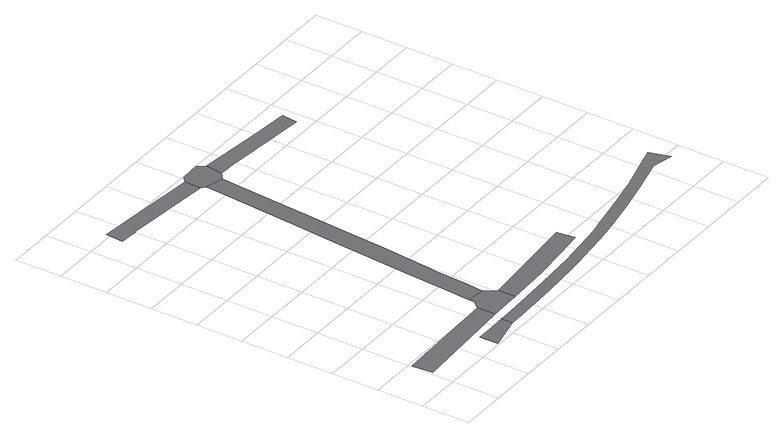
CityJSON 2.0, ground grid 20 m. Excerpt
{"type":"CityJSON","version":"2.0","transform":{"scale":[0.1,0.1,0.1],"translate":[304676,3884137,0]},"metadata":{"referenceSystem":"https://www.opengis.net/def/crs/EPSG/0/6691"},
"CityObjects":{
"road1":{"type":"Road","attributes":{"RoadStructureAttribute.sectionType":"1"},"geometry":[{"type":"MultiSurface","lod":"1","boundaries":[[[0,1,2,3,4]]]}]},
"road2":{"type":"Road","geometry":[{"type":"MultiSurface","lod":"1","boundaries":[[[5,6,7,8,9,10,11,12,13]]]}]},
"road3":{"type":"Road","geometry":[{"type":"MultiSurface","lod":"1","boundaries":[[[14,15,16,17,2,1,18]]]}]},
"road4":{"type":"Road","attributes":{"RoadStructureAttribute.sectionType":"1"},"geometry":[{"type":"MultiSurface","lod":"1","boundaries":[[[19,20,21,22,23,24,25]]]}]},
"road5":{"type":"Road","attributes":{"RoadStructureAttribute.sectionType":"1"},"geometry":[{"type":"MultiSurface","lod":"1","boundaries":[[[26,27,28,29,30,31,32,33,34,35,36,37,38,39,40,41,42,16,15]]]}]},
"road6":{"type":"Road","attributes":{"RoadStructureAttribute.sectionType":"1"},"geometry":[{"type":"MultiSurface","lod":"1","boundaries":[[[43,44,45,46,47,14,18]]]}]},
"road7":{"type":"Road","geometry":[{"type":"MultiSurface","lod":"1","boundaries":[[[24,36,35,48,49,50,51,25]]]}]},
"road8":{"type":"Road","attributes":{"RoadStructureAttribute.sectionType":"1"},"geometry":[{"type":"MultiSurface","lod":"1","boundaries":[[[52,53,54,55,56,57,58,59,60,61,62,63,64,65,66,67,8,7,68,69,70,71,72,73,74,75,76,77,78,79,80,81,82,83,84,85]]]}]},
"road9":{"type":"Road","attributes":{"RoadStructureAttribute.sectionType":"1"},"geometry":[{"type":"MultiSurface","lod":"1","boundaries":[[[86,87,49,48,88,89]]]}]}
},
"vertices":[
[466,126,0],[471,126,0],[469,204,0],[7,186,0],[13,98,0],
[311,9,0],[315,9,0],[457,40,0],[455,88,0],[435,88,0],[393,87,0],[309,87,0],[309,59,0],[309,57,0],
[611,206,0],[576,253,0],[500,259,0],[498,236,0],[612,130,0],
[210,1613,0],[133,1620,0],[126,1545,0],[203,1538,0],[204,1541,0],[586,1506,0],[591,1577,0],
[579,280,0],[584,331,0],[584,338,0],[594,474,0],[598,494,0],[620,721,0],[631,855,0],[650,1069,0],[677,1397,0],[683,1472,0],[605,1491,0],[597,1403,0],[568,1056,0],[550,862,0],[524,562,0],[507,346,0],[502,288,0],
[799,140,0],[947,154,0],[1065,168,0],[1070,169,0],[1058,245,0],
[713,1498,0],[724,1570,0],[700,1601,0],[612,1595,0],
[1700,266,0],[1622,245,0],[1575,233,0],[1514,216,0],[1479,207,0],[1409,191,0],[1338,176,0],[1197,149,0],[1140,139,0],[1102,134,0],[1025,124,0],[928,113,0],[879,108,0],[805,103,0],[710,98,0],[521,90,0],[522,42,0],[713,50,0],[808,55,0],[883,60,0],[932,65,0],[1031,76,0],[1108,86,0],[1138,90,0],[1147,92,0],[1161,94,0],[1205,102,0],[1348,129,0],[1420,144,0],[1491,161,0],[1526,170,0],[1588,186,0],[1635,199,0],[1723,179,0],
[1166,1528,0],[1023,1540,0],[787,1492,0],[1157,1459,0]
]}
